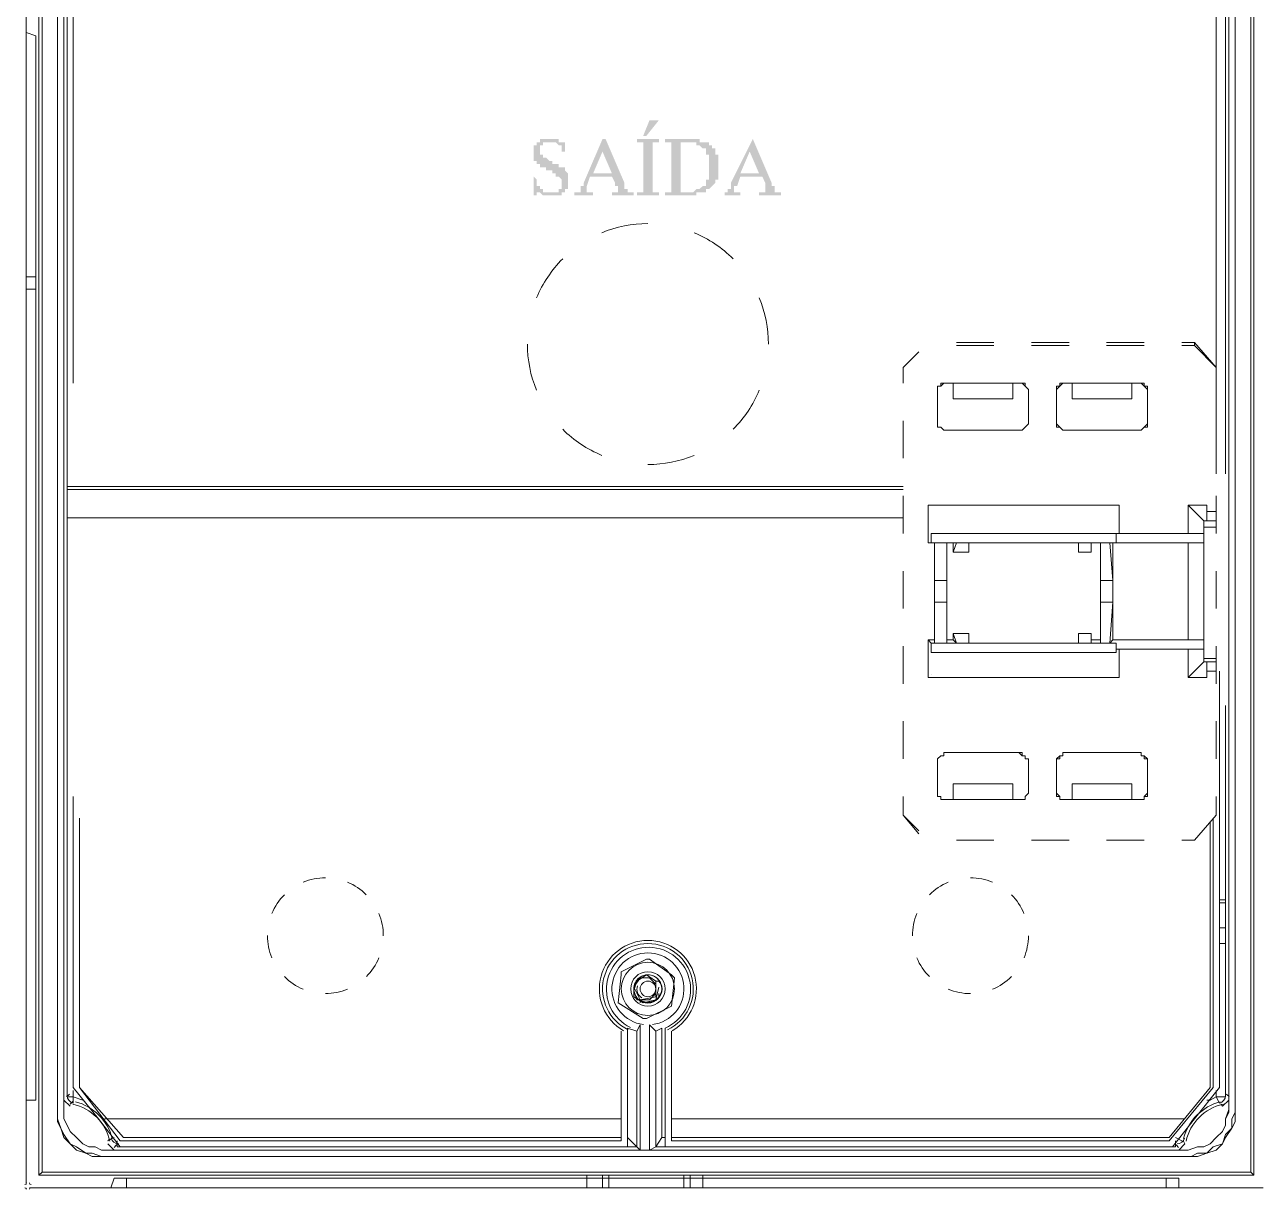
# Model space of a CAD drawing. Header units: millimetres. Extents: x -305 to 1353, y -289 to 1176.
# Drawn here: x 157.62 to 183.59, y 236.56 to 260.99 of the extents above; entities that cross this region are included whole.
import ezdxf

# ---------------------------------------------------------------- set-up
doc = ezdxf.new("R2010")
doc.units = ezdxf.units.MM
doc.header["$MEASUREMENT"] = 0
doc.layers.add('PDF3_0', color=7, linetype='Continuous')

msp = doc.modelspace()

# ---------------------------------------------------------------- hatches: boundary and pattern name
at = {"layer": 'PDF3_0', "transparency": 33554559}
h = msp.add_hatch(color=256, dxfattribs=at)
h.paths.add_polyline_path([(170.92, 257.477), (170.92, 257.411), (170.46, 257.411), (170.46, 257.477), (170.46, 257.477), (170.526, 257.477), (170.526, 257.477), (170.526, 257.477), (170.591, 257.477), (170.591, 257.477), (170.591, 257.477), (170.591, 257.477), (170.591, 257.477), (170.591, 257.543), (170.591, 257.543), (170.591, 257.543), (170.591, 257.543), (170.591, 257.608), (170.591, 257.608), (170.591, 257.608), (170.591, 258.396), (170.591, 258.396), (170.591, 258.396), (170.591, 258.462), (170.591, 258.462), (170.591, 258.462), (170.591, 258.462), (170.591, 258.527), (170.591, 258.527), (170.591, 258.527), (170.591, 258.527), (170.526, 258.527), (170.526, 258.527), (170.526, 258.527), (170.526, 258.527), (170.46, 258.527), (170.46, 258.527), (170.46, 258.593), (170.92, 258.593), (170.92, 258.527), (170.92, 258.527), (170.854, 258.527), (170.854, 258.527), (170.854, 258.527), (170.854, 258.527), (170.854, 258.527), (170.788, 258.527), (170.788, 258.527), (170.788, 258.527), (170.788, 258.462), (170.788, 258.462), (170.788, 258.462), (170.788, 258.462), (170.788, 258.396), (170.788, 258.396), (170.788, 258.396), (170.788, 257.608), (170.788, 257.608), (170.788, 257.608), (170.788, 257.543), (170.788, 257.543), (170.788, 257.543), (170.788, 257.543), (170.788, 257.543), (170.788, 257.477), (170.788, 257.477), (170.854, 257.477), (170.854, 257.477), (170.854, 257.477), (170.854, 257.477), (170.854, 257.477), (170.92, 257.477), (170.92, 257.477)], flags=0)
h.paths.add_polyline_path([(170.92, 258.987), (170.657, 258.659), (170.591, 258.659), (170.723, 258.987)], flags=0)
msp.add_hatch(color=256, dxfattribs=at).paths.add_polyline_path([(168.95, 258.593), (168.95, 258.199), (168.95, 258.199), (168.95, 258.265), (168.95, 258.265), (168.95, 258.265), (168.95, 258.265), (168.95, 258.33), (168.884, 258.33), (168.884, 258.33), (168.884, 258.33), (168.884, 258.396), (168.884, 258.396), (168.884, 258.396), (168.884, 258.396), (168.884, 258.396), (168.884, 258.396), (168.884, 258.462), (168.818, 258.462), (168.818, 258.462), (168.818, 258.462), (168.818, 258.462), (168.818, 258.462), (168.753, 258.527), (168.753, 258.527), (168.753, 258.527), (168.753, 258.527), (168.753, 258.527), (168.687, 258.527), (168.687, 258.527), (168.687, 258.527), (168.687, 258.527), (168.621, 258.527), (168.621, 258.527), (168.621, 258.527), (168.621, 258.527), (168.556, 258.527), (168.556, 258.527), (168.556, 258.527), (168.556, 258.527), (168.49, 258.527), (168.49, 258.527), (168.49, 258.527), (168.49, 258.462), (168.49, 258.462), (168.49, 258.462), (168.424, 258.462), (168.424, 258.462), (168.424, 258.462), (168.424, 258.396), (168.424, 258.396), (168.424, 258.396), (168.424, 258.396), (168.424, 258.396), (168.424, 258.33), (168.424, 258.33), (168.424, 258.33), (168.424, 258.33), (168.424, 258.265), (168.424, 258.265), (168.424, 258.265), (168.424, 258.265), (168.49, 258.265), (168.49, 258.265), (168.49, 258.265), (168.49, 258.199), (168.49, 258.199), (168.49, 258.199), (168.556, 258.199), (168.556, 258.199), (168.556, 258.199), (168.556, 258.199), (168.621, 258.134), (168.621, 258.134), (168.621, 258.134), (168.621, 258.134), (168.687, 258.134), (168.687, 258.134), (168.687, 258.068), (168.753, 258.068), (168.753, 258.068), (168.753, 258.068), (168.753, 258.068), (168.818, 258.068), (168.818, 258.002), (168.818, 258.002), (168.818, 258.002), (168.884, 258.002), (168.884, 258.002), (168.884, 258.002), (168.884, 258.002), (168.884, 258.002), (168.95, 258.002), (168.95, 257.937), (168.95, 257.937), (168.95, 257.937), (168.95, 257.937), (168.95, 257.937), (169.015, 257.871), (169.015, 257.871), (169.015, 257.871), (169.015, 257.871), (169.015, 257.871), (169.015, 257.871), (169.015, 257.805), (169.015, 257.805), (169.015, 257.805), (169.015, 257.74), (169.015, 257.74), (169.015, 257.74), (169.015, 257.74), (169.015, 257.674), (169.015, 257.674), (169.015, 257.674), (169.015, 257.674), (169.015, 257.608), (169.015, 257.608), (169.015, 257.608), (169.015, 257.608), (169.015, 257.608), (169.015, 257.543), (169.015, 257.543), (168.95, 257.543), (168.95, 257.543), (168.95, 257.477), (168.95, 257.477), (168.95, 257.477), (168.95, 257.477), (168.884, 257.477), (168.884, 257.477), (168.884, 257.477), (168.884, 257.411), (168.818, 257.411), (168.818, 257.411), (168.818, 257.411), (168.818, 257.411), (168.818, 257.411), (168.753, 257.411), (168.753, 257.411), (168.753, 257.411), (168.687, 257.411), (168.687, 257.411), (168.687, 257.411), (168.687, 257.411), (168.621, 257.411), (168.621, 257.411), (168.621, 257.411), (168.621, 257.411), (168.556, 257.411), (168.556, 257.411), (168.556, 257.411), (168.556, 257.411), (168.556, 257.411), (168.49, 257.411), (168.49, 257.411), (168.49, 257.411), (168.424, 257.477), (168.424, 257.477), (168.424, 257.477), (168.424, 257.477), (168.359, 257.477), (168.359, 257.477), (168.359, 257.477), (168.359, 257.477), (168.359, 257.477), (168.359, 257.477), (168.359, 257.411), (168.293, 257.411), (168.293, 257.411), (168.293, 257.411), (168.293, 257.411), (168.293, 257.805), (168.293, 257.805), (168.293, 257.805), (168.359, 257.74), (168.359, 257.74), (168.359, 257.74), (168.359, 257.674), (168.359, 257.674), (168.359, 257.674), (168.359, 257.674), (168.359, 257.608), (168.359, 257.608), (168.359, 257.608), (168.359, 257.608), (168.359, 257.608), (168.424, 257.608), (168.424, 257.543), (168.424, 257.543), (168.424, 257.543), (168.424, 257.543), (168.49, 257.543), (168.49, 257.543), (168.49, 257.477), (168.49, 257.477), (168.49, 257.477), (168.556, 257.477), (168.556, 257.477), (168.556, 257.477), (168.556, 257.477), (168.621, 257.477), (168.621, 257.477), (168.621, 257.477), (168.621, 257.477), (168.687, 257.477), (168.687, 257.477), (168.687, 257.477), (168.687, 257.477), (168.753, 257.477), (168.753, 257.477), (168.753, 257.477), (168.753, 257.477), (168.818, 257.477), (168.818, 257.477), (168.818, 257.477), (168.818, 257.543), (168.818, 257.543), (168.818, 257.543), (168.884, 257.543), (168.884, 257.543), (168.884, 257.608), (168.884, 257.608), (168.884, 257.608), (168.884, 257.608), (168.884, 257.674), (168.884, 257.674), (168.884, 257.674), (168.884, 257.674), (168.884, 257.674), (168.884, 257.74), (168.884, 257.74), (168.884, 257.74), (168.884, 257.74), (168.884, 257.74), (168.818, 257.805), (168.818, 257.805), (168.818, 257.805), (168.818, 257.805), (168.818, 257.805), (168.818, 257.805), (168.753, 257.805), (168.753, 257.871), (168.753, 257.871), (168.753, 257.871), (168.753, 257.871), (168.753, 257.871), (168.687, 257.871), (168.687, 257.871), (168.687, 257.937), (168.621, 257.937), (168.621, 257.937), (168.621, 257.937), (168.621, 257.937), (168.556, 257.937), (168.556, 257.937), (168.556, 258.002), (168.49, 258.002), (168.49, 258.002), (168.49, 258.002), (168.49, 258.002), (168.49, 258.002), (168.424, 258.002), (168.424, 258.068), (168.424, 258.068), (168.424, 258.068), (168.424, 258.068), (168.424, 258.068), (168.359, 258.068), (168.359, 258.068), (168.359, 258.134), (168.359, 258.134), (168.359, 258.134), (168.359, 258.134), (168.293, 258.134), (168.293, 258.199), (168.293, 258.199), (168.293, 258.199), (168.293, 258.199), (168.293, 258.199), (168.293, 258.265), (168.293, 258.265), (168.293, 258.265), (168.293, 258.265), (168.293, 258.33), (168.293, 258.33), (168.293, 258.33), (168.293, 258.33), (168.293, 258.396), (168.293, 258.396), (168.293, 258.396), (168.293, 258.396), (168.293, 258.462), (168.293, 258.462), (168.293, 258.462), (168.359, 258.462), (168.359, 258.462), (168.359, 258.527), (168.359, 258.527), (168.359, 258.527), (168.359, 258.527), (168.424, 258.527), (168.424, 258.527), (168.424, 258.593), (168.424, 258.593), (168.424, 258.593), (168.49, 258.593), (168.49, 258.593), (168.49, 258.593), (168.49, 258.593), (168.556, 258.593), (168.556, 258.593), (168.556, 258.593), (168.621, 258.593), (168.621, 258.593), (168.621, 258.593), (168.621, 258.593), (168.621, 258.593), (168.687, 258.593), (168.687, 258.593), (168.687, 258.593), (168.687, 258.593), (168.753, 258.593), (168.753, 258.593), (168.753, 258.593), (168.753, 258.593), (168.818, 258.593), (168.818, 258.593), (168.818, 258.527), (168.884, 258.527), (168.884, 258.527), (168.884, 258.527), (168.884, 258.527), (168.884, 258.527), (168.884, 258.527), (168.95, 258.527), (168.95, 258.593), (168.95, 258.593), (168.95, 258.593), (168.95, 258.593)])
h = msp.add_hatch(color=256, dxfattribs=at)
h.paths.add_polyline_path([(169.935, 257.805), (169.475, 257.805), (169.409, 257.608), (169.409, 257.608), (169.409, 257.608), (169.409, 257.543), (169.409, 257.543), (169.409, 257.543), (169.409, 257.543), (169.409, 257.543), (169.409, 257.543), (169.409, 257.477), (169.409, 257.477), (169.409, 257.477), (169.409, 257.477), (169.409, 257.477), (169.475, 257.477), (169.475, 257.477), (169.475, 257.477), (169.541, 257.477), (169.541, 257.477), (169.541, 257.411), (169.147, 257.411), (169.147, 257.477), (169.147, 257.477), (169.212, 257.477), (169.212, 257.477), (169.212, 257.477), (169.212, 257.477), (169.278, 257.477), (169.278, 257.477), (169.278, 257.477), (169.278, 257.543), (169.278, 257.543), (169.278, 257.543), (169.278, 257.543), (169.278, 257.608), (169.344, 257.608), (169.344, 257.608), (169.344, 257.608), (169.344, 257.674), (169.344, 257.674), (169.738, 258.593), (169.803, 258.593), (170.197, 257.674), (170.197, 257.608), (170.197, 257.608), (170.197, 257.608), (170.197, 257.543), (170.263, 257.543), (170.263, 257.543), (170.263, 257.543), (170.263, 257.543), (170.263, 257.477), (170.263, 257.477), (170.263, 257.477), (170.263, 257.477), (170.329, 257.477), (170.329, 257.477), (170.329, 257.477), (170.329, 257.477), (170.394, 257.477), (170.394, 257.477), (170.394, 257.411), (169.935, 257.411), (169.935, 257.477), (169.935, 257.477), (170, 257.477), (170, 257.477), (170, 257.477), (170, 257.477), (170, 257.477), (170.066, 257.477), (170.066, 257.477), (170.066, 257.543), (170.066, 257.543), (170.066, 257.543), (170.066, 257.543), (170.066, 257.543), (170.066, 257.608), (170, 257.608), (170, 257.608), (170, 257.674), (170, 257.674)], flags=0)
h.paths.add_polyline_path([(169.935, 257.871), (169.738, 258.33), (169.541, 257.871)], flags=0)
h = msp.add_hatch(color=256, dxfattribs=at)
h.paths.add_polyline_path([(171.051, 257.411), (171.051, 257.477), (171.051, 257.477), (171.051, 257.477), (171.117, 257.477), (171.117, 257.477), (171.117, 257.477), (171.117, 257.477), (171.182, 257.477), (171.182, 257.477), (171.182, 257.477), (171.182, 257.543), (171.182, 257.543), (171.182, 257.543), (171.182, 257.543), (171.182, 257.543), (171.182, 257.608), (171.182, 257.608), (171.182, 257.608), (171.182, 258.396), (171.182, 258.396), (171.182, 258.462), (171.182, 258.462), (171.182, 258.462), (171.182, 258.462), (171.182, 258.527), (171.182, 258.527), (171.182, 258.527), (171.182, 258.527), (171.182, 258.527), (171.117, 258.527), (171.117, 258.527), (171.117, 258.527), (171.117, 258.527), (171.051, 258.527), (171.051, 258.527), (171.051, 258.527), (171.051, 258.593), (171.511, 258.593), (171.511, 258.593), (171.511, 258.593), (171.576, 258.593), (171.576, 258.593), (171.576, 258.593), (171.642, 258.593), (171.642, 258.593), (171.642, 258.593), (171.708, 258.593), (171.708, 258.593), (171.708, 258.593), (171.708, 258.593), (171.773, 258.593), (171.773, 258.593), (171.773, 258.593), (171.773, 258.527), (171.839, 258.527), (171.839, 258.527), (171.839, 258.527), (171.839, 258.527), (171.839, 258.527), (171.905, 258.527), (171.905, 258.527), (171.905, 258.527), (171.905, 258.527), (171.905, 258.527), (171.905, 258.527), (171.97, 258.527), (171.97, 258.462), (171.97, 258.462), (171.97, 258.462), (171.97, 258.462), (172.036, 258.462), (172.036, 258.462), (172.036, 258.396), (172.036, 258.396), (172.036, 258.396), (172.102, 258.396), (172.102, 258.396), (172.102, 258.33), (172.102, 258.33), (172.102, 258.33), (172.102, 258.33), (172.102, 258.33), (172.102, 258.265), (172.167, 258.265), (172.167, 258.265), (172.167, 258.265), (172.167, 258.199), (172.167, 258.199), (172.167, 258.199), (172.167, 258.199), (172.167, 258.134), (172.167, 258.134), (172.167, 258.134), (172.167, 258.134), (172.167, 258.068), (172.167, 258.068), (172.167, 258.068), (172.167, 258.002), (172.167, 258.002), (172.167, 258.002), (172.167, 258.002), (172.167, 258.002), (172.167, 257.937), (172.167, 257.937), (172.167, 257.937), (172.167, 257.871), (172.167, 257.871), (172.167, 257.871), (172.167, 257.871), (172.167, 257.805), (172.167, 257.805), (172.167, 257.805), (172.167, 257.805), (172.167, 257.74), (172.167, 257.74), (172.102, 257.74), (172.102, 257.74), (172.102, 257.74), (172.102, 257.674), (172.102, 257.674), (172.102, 257.674), (172.102, 257.674), (172.102, 257.674), (172.036, 257.608), (172.036, 257.608), (172.036, 257.608), (172.036, 257.608), (172.036, 257.608), (172.036, 257.608), (171.97, 257.543), (171.97, 257.543), (171.97, 257.543), (171.97, 257.543), (171.97, 257.543), (171.905, 257.543), (171.905, 257.543), (171.905, 257.477), (171.905, 257.477), (171.905, 257.477), (171.839, 257.477), (171.839, 257.477), (171.839, 257.477), (171.839, 257.477), (171.773, 257.477), (171.773, 257.477), (171.773, 257.477), (171.773, 257.477), (171.708, 257.477), (171.708, 257.411), (171.708, 257.411), (171.708, 257.411), (171.642, 257.411), (171.642, 257.411), (171.642, 257.411), (171.576, 257.411), (171.576, 257.411), (171.576, 257.411), (171.511, 257.411), (171.511, 257.411)], flags=0)
h.paths.add_polyline_path([(171.379, 257.543), (171.379, 257.477), (171.379, 257.477), (171.379, 257.477), (171.445, 257.477), (171.445, 257.477), (171.445, 257.477), (171.511, 257.477), (171.511, 257.477), (171.511, 257.477), (171.511, 257.477), (171.511, 257.477), (171.576, 257.477), (171.576, 257.477), (171.576, 257.477), (171.576, 257.477), (171.642, 257.477), (171.642, 257.477), (171.642, 257.477), (171.642, 257.477), (171.708, 257.543), (171.708, 257.543), (171.708, 257.543), (171.708, 257.543), (171.773, 257.543), (171.773, 257.543), (171.773, 257.543), (171.773, 257.543), (171.773, 257.543), (171.839, 257.608), (171.839, 257.608), (171.839, 257.608), (171.839, 257.608), (171.839, 257.608), (171.905, 257.608), (171.905, 257.674), (171.905, 257.674), (171.905, 257.674), (171.905, 257.674), (171.905, 257.674), (171.905, 257.74), (171.905, 257.74), (171.97, 257.74), (171.97, 257.74), (171.97, 257.805), (171.97, 257.805), (171.97, 257.805), (171.97, 257.805), (171.97, 257.871), (171.97, 257.871), (171.97, 257.871), (171.97, 257.871), (171.97, 257.937), (171.97, 257.937), (171.97, 257.937), (171.97, 257.937), (171.97, 258.002), (171.97, 258.002), (171.97, 258.002), (171.97, 258.068), (171.97, 258.068), (171.97, 258.068), (171.97, 258.068), (171.97, 258.134), (171.97, 258.134), (171.97, 258.134), (171.97, 258.199), (171.97, 258.199), (171.97, 258.199), (171.97, 258.199), (171.97, 258.265), (171.97, 258.265), (171.97, 258.265), (171.905, 258.265), (171.905, 258.265), (171.905, 258.33), (171.905, 258.33), (171.905, 258.33), (171.905, 258.33), (171.905, 258.33), (171.905, 258.396), (171.839, 258.396), (171.839, 258.396), (171.839, 258.396), (171.839, 258.396), (171.839, 258.396), (171.773, 258.462), (171.773, 258.462), (171.773, 258.462), (171.773, 258.462), (171.773, 258.462), (171.708, 258.462), (171.708, 258.462), (171.708, 258.462), (171.708, 258.527), (171.642, 258.527), (171.642, 258.527), (171.642, 258.527), (171.642, 258.527), (171.576, 258.527), (171.576, 258.527), (171.576, 258.527), (171.511, 258.527), (171.511, 258.527), (171.511, 258.527), (171.511, 258.527), (171.511, 258.527), (171.445, 258.527), (171.445, 258.527), (171.445, 258.527), (171.379, 258.527), (171.379, 258.527), (171.379, 258.527), (171.379, 258.527), (171.379, 258.527)], flags=0)
h = msp.add_hatch(color=256, dxfattribs=at)
h.paths.add_polyline_path([(173.087, 257.805), (172.627, 257.805), (172.561, 257.608), (172.496, 257.608), (172.496, 257.608), (172.496, 257.543), (172.496, 257.543), (172.496, 257.543), (172.496, 257.543), (172.496, 257.543), (172.496, 257.543), (172.496, 257.477), (172.496, 257.477), (172.496, 257.477), (172.561, 257.477), (172.561, 257.477), (172.561, 257.477), (172.561, 257.477), (172.627, 257.477), (172.627, 257.477), (172.627, 257.477), (172.627, 257.411), (172.299, 257.411), (172.299, 257.477), (172.299, 257.477), (172.299, 257.477), (172.299, 257.477), (172.364, 257.477), (172.364, 257.477), (172.364, 257.477), (172.364, 257.477), (172.364, 257.477), (172.364, 257.543), (172.364, 257.543), (172.43, 257.543), (172.43, 257.543), (172.43, 257.608), (172.43, 257.608), (172.43, 257.608), (172.43, 257.608), (172.43, 257.674), (172.43, 257.674), (172.89, 258.593), (172.89, 258.593), (173.284, 257.674), (173.284, 257.608), (173.349, 257.608), (173.349, 257.608), (173.349, 257.543), (173.349, 257.543), (173.349, 257.543), (173.349, 257.543), (173.349, 257.543), (173.349, 257.477), (173.415, 257.477), (173.415, 257.477), (173.415, 257.477), (173.415, 257.477), (173.415, 257.477), (173.415, 257.477), (173.481, 257.477), (173.481, 257.477), (173.481, 257.477), (173.481, 257.411), (173.021, 257.411), (173.021, 257.477), (173.087, 257.477), (173.087, 257.477), (173.087, 257.477), (173.087, 257.477), (173.152, 257.477), (173.152, 257.477), (173.152, 257.477), (173.152, 257.477), (173.152, 257.543), (173.152, 257.543), (173.152, 257.543), (173.152, 257.543), (173.152, 257.543), (173.152, 257.608), (173.152, 257.608), (173.152, 257.608), (173.152, 257.674), (173.152, 257.674)], flags=0)
h.paths.add_polyline_path([(173.021, 257.871), (172.824, 258.33), (172.627, 257.871)], flags=0)

# ---------------------------------------------------------------- linework, layer by layer
at = {"layer": 'PDF3_0', "lineweight": 5}
for points in [[(157.655, 236.661), (157.655, 288.537)], [(176.042, 253.8), (176.042, 253.471)], [(182.608, 253.471), (182.608, 253.8)], [(178.34, 253.471), (178.406, 253.471), (178.471, 253.471), (178.537, 253.471), (178.603, 253.406), (178.668, 253.34), (178.668, 253.274), (178.668, 252.683), (178.668, 252.618), (178.603, 252.552), (178.537, 252.486), (178.471, 252.486), (176.961, 252.486), (178.471, 252.486), (178.537, 252.486), (178.603, 252.552), (178.668, 252.618), (178.668, 252.683), (178.668, 253.274), (178.668, 253.34), (178.603, 253.406), (178.603, 253.471), (178.537, 253.471), (178.471, 253.471), (176.961, 253.471), (176.895, 253.471), (176.83, 253.471), (176.83, 253.406), (176.764, 253.406), (176.764, 253.34), (176.764, 253.274), (176.764, 253.34), (176.764, 253.406), (176.83, 253.406), (176.895, 253.471), (176.961, 253.471), (177.027, 253.471), (177.092, 253.471), (177.092, 253.143), (178.34, 253.143)], [(179.259, 253.274), (179.259, 253.34), (179.325, 253.406), (179.391, 253.471), (179.456, 253.471), (179.391, 253.471), (179.325, 253.471), (179.325, 253.406), (179.259, 253.406), (179.259, 253.34)], [(180.835, 253.471), (180.835, 253.143), (179.588, 253.143), (179.588, 253.471), (179.522, 253.471), (179.456, 253.471), (180.967, 253.471), (180.901, 253.471)], [(180.967, 253.471), (181.032, 253.471), (181.098, 253.471), (181.098, 253.406), (181.164, 253.406), (181.164, 253.34), (181.164, 253.274), (181.164, 253.34), (181.098, 253.406), (181.032, 253.471)], [(176.042, 252.683), (176.042, 251.895)], [(176.961, 252.486), (176.895, 252.486), (176.83, 252.552), (176.764, 252.552), (176.764, 252.618), (176.764, 252.683), (176.764, 252.618), (176.764, 252.552), (176.83, 252.552), (176.895, 252.486)], [(179.456, 252.486), (179.391, 252.486), (179.325, 252.552), (179.259, 252.618), (179.259, 252.683), (179.259, 252.618), (179.259, 252.552), (179.325, 252.552), (179.391, 252.486)], [(181.164, 252.683), (181.164, 252.618), (181.098, 252.552), (181.032, 252.486), (180.967, 252.486), (181.032, 252.486), (181.098, 252.552), (181.164, 252.552), (181.164, 252.618)], [(182.608, 251.895), (182.608, 252.683)], [(158.509, 251.304), (176.042, 251.304)], [(176.042, 251.107), (176.042, 250.319)], [(182.608, 250.779), (182.608, 251.107), (182.608, 250.319), (182.608, 250.451), (182.608, 250.582), (182.346, 250.582), (182.411, 250.582), (182.608, 250.582), (182.608, 250.648), (182.608, 250.713)], [(177.421, 250.122), (177.158, 250.122), (176.961, 250.122), (176.698, 250.122), (176.633, 250.122), (176.633, 250.188), (176.633, 250.254), (176.633, 250.319), (180.507, 250.319), (180.507, 250.254), (180.507, 250.188), (180.507, 250.122), (180.376, 250.122), (180.179, 250.122), (179.982, 250.122), (179.719, 250.122)], [(176.042, 249.531), (176.042, 248.743)], [(182.608, 248.743), (182.608, 249.531)], [(176.633, 247.824), (176.633, 247.89), (176.633, 247.955), (176.633, 248.021), (176.698, 248.021), (176.961, 248.021), (177.158, 248.021), (177.421, 248.021), (179.719, 248.021), (179.982, 248.021), (180.179, 248.021), (180.376, 248.021), (180.507, 248.021), (180.507, 247.955), (180.507, 247.89), (180.507, 247.824)], [(179.982, 248.218), (179.982, 248.021), (179.982, 248.087)], [(176.042, 247.955), (176.042, 247.167)], [(158.509, 246.708), (158.509, 240.667), (158.509, 240.601), (158.509, 240.535), (158.509, 240.47), (158.509, 240.404), (158.509, 240.338), (158.509, 240.273), (158.509, 240.141), (158.509, 239.944), (158.509, 239.747), (158.509, 239.55), (158.509, 239.288), (158.509, 239.222), (158.509, 239.156), (158.509, 239.091), (158.509, 239.025)], [(176.042, 246.379), (176.042, 245.591)], [(182.608, 245.591), (182.608, 246.379)], [(176.764, 245.526), (176.764, 245.591), (176.83, 245.657), (176.895, 245.657), (176.895, 245.723), (176.961, 245.723), (176.895, 245.723), (176.895, 245.657), (176.83, 245.657), (176.764, 245.591)], [(178.471, 245.723), (178.537, 245.657), (178.603, 245.657), (178.603, 245.591), (178.668, 245.591), (178.668, 245.526), (178.668, 245.591), (178.603, 245.591), (178.603, 245.657), (178.537, 245.657), (178.537, 245.723)], [(179.259, 245.526), (179.259, 245.591), (179.325, 245.657), (179.391, 245.657), (179.391, 245.723), (179.456, 245.723), (179.391, 245.723), (179.391, 245.657), (179.325, 245.657), (179.325, 245.591), (179.259, 245.591)], [(180.967, 245.723), (179.456, 245.723), (180.967, 245.723), (181.032, 245.723), (181.032, 245.657), (181.098, 245.657), (181.164, 245.591), (181.164, 245.526), (181.164, 244.935), (181.164, 245.526), (181.164, 245.591), (181.098, 245.591), (181.098, 245.657), (181.032, 245.657), (181.032, 245.723)], [(179.456, 244.738), (179.391, 244.738), (179.325, 244.738), (179.325, 244.803), (179.259, 244.803), (179.259, 244.869), (179.259, 244.935), (179.259, 245.526), (179.259, 244.935), (179.259, 244.869), (179.325, 244.803), (179.325, 244.738), (179.391, 244.738)], [(176.961, 244.738), (176.895, 244.738), (176.83, 244.738), (176.83, 244.803), (176.764, 244.803), (176.764, 244.869), (176.764, 244.935), (176.764, 244.869), (176.764, 244.803), (176.83, 244.803), (176.83, 244.738), (176.895, 244.738)], [(177.092, 244.738), (177.092, 245.066), (178.34, 245.066), (178.34, 244.738), (178.406, 244.738), (178.471, 244.738), (176.961, 244.738), (177.027, 244.738)], [(178.668, 244.935), (178.668, 244.869), (178.603, 244.803), (178.603, 244.738), (178.537, 244.738), (178.471, 244.738), (178.537, 244.738), (178.603, 244.738), (178.603, 244.803), (178.668, 244.869)], [(179.588, 244.738), (179.588, 245.066), (180.835, 245.066), (180.835, 244.738), (180.901, 244.738), (180.967, 244.738), (179.456, 244.738), (179.522, 244.738)], [(181.164, 244.935), (181.164, 244.869), (181.098, 244.803), (181.098, 244.738), (181.032, 244.738), (180.967, 244.738), (181.032, 244.738), (181.098, 244.738), (181.098, 244.803), (181.164, 244.803), (181.164, 244.869)], [(182.608, 244.409), (182.608, 244.803)], [(177.158, 243.884), (177.946, 243.884)], [(178.734, 243.884), (179.522, 243.884)], [(180.31, 243.884), (181.098, 243.884)], [(182.805, 242.571), (182.805, 242.636)], [(170.066, 240.47), (170.591, 240.141), (170.657, 240.141), (171.182, 240.404), (171.248, 240.995), (171.182, 241.061), (170.723, 241.389), (170.657, 241.389), (170.132, 241.126), (170.132, 241.061)], [(159.691, 237.646), (158.772, 238.697), (159.625, 237.58), (170.132, 237.58), (170.132, 239.879), (170.132, 237.646)], [(157.984, 236.924), (157.918, 236.858), (169.409, 236.858), (169.475, 236.858), (169.541, 236.858), (169.606, 236.858), (169.672, 236.858), (169.738, 236.858), (169.869, 236.858), (169.935, 236.858), (170, 236.858), (170.132, 236.858), (170.197, 236.858), (170.329, 236.858), (170.526, 236.858), (170.657, 236.858), (170.788, 236.858), (170.92, 236.858), (171.051, 236.858), (171.182, 236.858), (171.314, 236.858), (171.379, 236.858), (171.445, 236.858), (171.576, 236.858), (171.642, 236.858), (171.708, 236.858), (171.773, 236.858), (171.839, 236.858), (183.396, 236.858), (183.331, 236.924)], [(170.854, 236.858), (170.788, 236.858), (170.723, 236.858), (170.657, 236.858), (170.591, 236.858), (170.526, 236.858), (170.46, 236.858), (170.526, 236.858), (170.591, 236.858), (170.657, 236.858), (170.723, 236.858), (170.788, 236.858)]]:
    msp.add_lwpolyline(points, close=True, dxfattribs=at)
for points in [[(158.509, 287.092), (182.805, 287.092), (182.871, 287.092), (183.002, 287.026), (183.068, 287.026), (183.134, 286.961), (183.265, 286.895), (183.265, 286.764), (183.331, 286.698), (183.396, 286.567), (183.396, 286.501), (183.396, 236.858)], [(182.608, 251.567), (182.608, 286.895), (158.64, 286.895), (158.64, 287.026)], [(158.509, 286.895), (158.64, 286.895), (158.64, 253.471)], [(182.871, 284.137), (182.871, 286.961), (182.805, 286.895), (182.805, 251.567)], [(157.918, 286.501), (157.918, 236.858)], [(157.984, 286.632), (157.984, 236.924)], [(183.331, 286.632), (183.331, 236.924)], [(158.312, 284.268), (158.312, 238.171), (158.312, 238.04), (158.378, 237.843), (158.443, 237.712), (158.575, 237.515), (158.706, 237.449), (158.903, 237.318), (159.034, 237.318), (159.231, 237.252), (182.083, 237.252), (182.214, 237.318), (182.411, 237.318), (182.543, 237.449), (182.74, 237.515), (182.805, 237.712), (182.937, 237.843), (182.937, 238.04), (183.002, 238.171), (183.002, 284.268)], [(183.002, 284.268), (183.002, 238.171), (183.002, 237.974), (182.937, 237.843), (182.805, 237.646), (182.74, 237.515), (182.608, 237.383), (182.411, 237.318), (182.214, 237.252), (182.083, 237.252), (159.231, 237.252), (159.034, 237.252), (158.903, 237.318), (158.706, 237.383), (158.575, 237.515), (158.443, 237.646), (158.378, 237.843), (158.312, 237.974), (158.312, 238.171), (158.312, 284.268)], [(182.871, 284.137), (182.871, 238.171), (182.805, 238.04), (182.805, 237.909), (182.74, 237.777), (182.608, 237.646), (182.477, 237.515), (182.346, 237.449), (182.214, 237.449), (182.017, 237.383), (159.231, 237.383), (159.1, 237.449), (158.969, 237.449), (158.837, 237.515), (158.706, 237.646), (158.575, 237.777), (158.509, 237.909), (158.443, 238.04), (158.443, 238.171), (158.443, 284.137)], [(157.655, 260.826), (157.852, 260.76), (157.852, 255.704), (157.655, 255.704)], [(157.852, 255.441), (157.852, 255.704)], [(157.655, 238.434), (157.852, 238.434), (157.852, 255.441), (157.655, 255.441)], [(177.946, 254.325), (177.158, 254.325)], [(177.158, 254.259), (177.946, 254.259)], [(179.522, 254.325), (178.734, 254.325)], [(178.734, 254.259), (179.522, 254.259)], [(181.098, 254.325), (180.31, 254.325)], [(180.31, 254.259), (181.098, 254.259)], [(181.886, 254.325), (182.149, 254.325), (182.149, 254.259), (181.886, 254.259)], [(182.149, 254.259), (182.608, 253.8), (182.149, 254.325)], [(176.37, 254.128), (176.042, 253.8), (176.37, 254.128)], [(176.764, 253.274), (176.764, 252.683), (176.764, 253.274)], [(176.961, 253.471), (176.961, 253.471)], [(178.471, 253.471), (178.471, 253.471)], [(179.259, 253.274), (179.259, 252.683), (179.259, 253.274)], [(181.164, 252.683), (181.164, 253.274), (181.164, 252.683)], [(176.961, 252.486), (176.961, 252.486)], [(178.668, 252.683), (178.668, 252.683)], [(180.967, 252.486), (179.456, 252.486), (180.967, 252.486)], [(182.608, 252.683), (182.608, 251.895)], [(176.042, 251.239), (158.509, 251.239)], [(180.573, 250.319), (180.573, 250.451), (180.573, 250.91), (176.567, 250.91), (176.567, 250.451), (176.567, 250.122), (176.633, 250.122)], [(182.608, 250.779), (182.411, 250.779), (182.411, 250.713), (182.411, 250.648), (182.411, 250.582), (182.411, 250.648), (182.411, 250.713), (182.411, 250.779), (182.411, 250.845), (182.411, 250.91), (182.017, 250.91), (182.346, 250.582)], [(182.017, 250.91), (182.017, 250.319)], [(176.042, 250.648), (158.509, 250.648)], [(182.608, 247.693), (182.608, 247.955), (182.608, 247.167), (182.608, 247.43), (182.608, 247.496), (182.608, 247.561), (182.608, 247.627), (182.411, 247.627), (182.346, 247.627), (182.608, 247.627), (182.608, 247.693), (182.346, 247.693), (182.346, 247.627), (182.346, 247.89), (182.346, 248.021), (182.346, 248.087), (182.346, 250.122), (182.346, 250.319), (182.346, 250.582), (182.346, 250.451), (182.346, 247.693)], [(182.346, 250.451), (182.608, 250.451)], [(176.698, 248.087), (176.698, 250.122), (176.698, 249.334), (176.698, 249.269), (176.698, 249.203), (176.698, 249.137), (176.698, 249.072), (176.698, 249.006), (176.698, 248.94), (176.698, 248.875), (176.698, 248.021), (176.698, 248.087), (176.567, 248.087)], [(176.567, 250.122), (176.698, 250.122)], [(176.698, 249.334), (176.961, 249.334), (176.961, 250.122), (177.092, 250.122), (177.158, 250.122), (177.092, 249.925), (177.421, 249.925), (177.421, 250.122), (177.421, 249.925)], [(176.961, 250.122), (176.961, 250.122)], [(176.961, 250.122), (176.961, 248.087)], [(177.092, 250.122), (177.092, 249.925)], [(177.421, 250.122), (177.421, 250.122)], [(179.719, 249.925), (179.719, 250.122), (179.719, 249.925), (179.982, 249.925), (179.982, 250.122), (179.982, 249.925)], [(180.441, 248.087), (180.441, 250.122), (180.376, 250.122), (180.441, 249.334), (180.179, 249.334), (180.179, 250.122), (179.982, 250.122)], [(180.179, 250.122), (180.179, 248.087)], [(182.017, 248.087), (182.017, 250.122), (182.083, 250.122), (182.149, 250.122), (182.214, 250.122), (182.28, 250.122), (182.346, 250.122), (180.507, 250.122), (180.507, 250.319), (182.346, 250.319)], [(182.346, 250.122), (182.346, 250.122)], [(176.961, 248.875), (176.961, 248.94), (176.961, 249.006), (176.961, 249.072), (176.961, 249.137), (176.961, 249.203), (176.961, 249.269), (176.961, 249.334)], [(180.179, 249.334), (180.179, 249.269), (180.179, 249.203), (180.179, 249.137), (180.179, 249.072), (180.179, 249.006), (180.179, 248.94), (180.179, 248.875), (180.179, 248.021), (180.179, 248.087), (179.982, 248.087)], [(180.441, 248.875), (180.441, 248.94), (180.441, 249.006), (180.441, 249.072), (180.441, 249.137), (180.441, 249.203), (180.441, 249.269), (180.441, 249.334)], [(176.698, 248.875), (176.961, 248.875), (176.961, 248.021), (176.961, 248.087), (177.092, 248.087), (177.158, 248.021), (177.092, 248.218), (177.421, 248.218), (177.421, 248.021), (177.421, 248.087), (177.421, 248.218)], [(182.346, 248.087), (182.28, 248.087), (182.214, 248.087), (182.149, 248.087), (182.083, 248.087), (182.017, 248.087), (180.441, 248.087), (180.376, 248.021), (180.441, 248.875), (180.179, 248.875)], [(176.633, 248.021), (176.567, 248.087), (176.567, 247.758), (176.567, 247.299), (180.573, 247.299), (180.573, 247.758), (180.573, 247.89), (180.507, 247.89), (180.507, 248.021)], [(177.092, 248.218), (177.092, 248.087)], [(179.719, 248.218), (179.719, 248.087), (179.719, 248.021), (179.719, 248.218), (179.982, 248.218)], [(180.573, 247.89), (182.017, 247.89), (182.083, 247.89), (182.149, 247.89), (182.214, 247.89), (182.28, 247.89), (182.346, 247.89)], [(182.017, 247.89), (182.017, 247.299), (182.346, 247.627)], [(182.017, 247.299), (182.411, 247.299), (182.411, 247.364), (182.411, 247.43), (182.411, 247.496), (182.411, 247.561), (182.411, 247.627), (182.411, 247.561), (182.411, 247.496), (182.411, 247.43), (182.608, 247.43)], [(171.051, 237.449), (181.689, 237.449), (182.149, 238.04), (182.674, 238.697), (182.674, 247.43), (182.674, 245.591)], [(176.633, 247.364), (176.633, 247.364)], [(182.805, 246.708), (182.805, 239.025), (182.805, 239.091), (182.805, 239.156), (182.805, 239.222), (182.805, 239.288), (182.805, 239.55), (182.805, 239.747), (182.805, 239.944), (182.805, 240.141), (182.805, 240.273), (182.805, 240.338), (182.805, 240.404), (182.805, 240.47), (182.805, 240.535), (182.805, 240.601), (182.805, 240.667), (182.805, 241.717), (182.674, 241.717)], [(176.961, 245.723), (176.961, 245.723)], [(176.961, 245.723), (178.471, 245.723), (176.961, 245.723)], [(176.764, 245.526), (176.764, 244.935), (176.764, 245.526)], [(178.668, 245.526), (178.668, 244.935), (178.668, 245.526)], [(158.64, 244.803), (158.64, 238.697), (159.166, 238.04), (159.625, 237.449), (170.263, 237.449), (170.263, 238.04), (170.263, 239.944)], [(176.37, 244.081), (176.042, 244.409), (176.042, 244.803), (176.042, 244.409), (176.37, 244.015)], [(178.471, 244.738), (178.471, 244.738)], [(180.967, 244.738), (180.967, 244.738)], [(176.042, 244.409), (176.042, 244.409)], [(182.149, 243.884), (182.608, 244.409), (182.149, 243.884)], [(158.772, 244.278), (158.772, 238.697), (158.772, 244.344)], [(182.477, 244.278), (182.477, 238.697), (181.623, 237.646), (171.182, 237.646), (171.182, 239.879), (171.182, 237.58), (181.623, 237.58), (182.543, 238.697), (182.543, 244.344)], [(181.886, 243.884), (182.149, 243.884), (181.886, 243.884)], [(182.149, 243.884), (182.149, 243.884)], [(182.674, 242.636), (182.805, 242.636)], [(182.805, 242.571), (182.674, 242.571)], [(182.674, 242.046), (182.805, 242.046)], [(170.92, 240.798), (170.854, 240.535), (170.591, 240.47), (170.394, 240.601), (170.394, 240.798), (170.526, 240.995), (170.723, 240.995), (170.854, 240.864), (170.854, 240.667), (170.723, 240.535), (170.526, 240.535), (170.46, 240.535), (170.394, 240.732), (170.46, 240.929), (170.657, 241.061), (170.854, 240.929), (170.854, 240.601), (170.526, 240.535), (170.394, 240.798)], [(170.657, 241.061), (170.723, 241.061)], [(170.723, 241.061), (170.723, 241.061)], [(170.788, 240.995), (170.788, 240.995)], [(170.92, 240.929), (170.92, 240.929)], [(158.509, 240.667), (158.509, 240.667)], [(170.394, 240.601), (170.394, 240.601)], [(182.805, 240.667), (182.805, 240.667)], [(158.509, 240.338), (158.509, 240.338)], [(170.066, 240.47), (170.066, 240.47)], [(171.182, 240.404), (171.182, 240.404)], [(182.805, 240.338), (182.805, 240.338)], [(170.526, 237.383), (170.526, 240.01), (170.46, 239.879), (170.263, 239.944), (170.263, 237.646), (170.46, 237.449), (170.263, 237.449)], [(170.854, 239.879), (170.854, 237.449), (170.723, 237.383), (170.526, 237.383), (170.46, 237.449), (170.46, 239.879)], [(158.509, 239.288), (158.509, 239.288)], [(182.805, 239.288), (182.805, 239.288)], [(158.509, 239.025), (158.509, 239.025)], [(182.805, 239.025), (182.805, 239.025)], [(182.805, 239.025), (182.805, 239.025)], [(158.575, 238.303), (158.443, 238.434), (158.443, 238.237)], [(158.64, 238.631), (158.64, 238.5), (158.837, 238.434)], [(182.411, 238.434), (182.477, 238.434), (182.608, 238.5), (182.608, 238.631)], [(158.312, 238.171), (158.312, 238.171)], [(159.363, 237.515), (159.494, 237.383), (159.231, 237.383), (159.1, 237.449), (158.969, 237.449), (158.837, 237.515), (158.706, 237.646), (158.575, 237.777), (158.509, 237.909), (158.443, 238.04), (158.443, 238.237), (158.443, 238.171)], [(159.297, 238.04), (170.132, 238.04)], [(171.182, 238.04), (181.952, 238.04)], [(170.263, 237.646), (170.263, 237.646)], [(170.985, 237.646), (171.051, 237.646)], [(181.755, 237.646), (181.886, 237.58)], [(159.231, 237.383), (159.231, 237.383)], [(159.625, 237.449), (159.56, 237.449), (159.56, 237.58)], [(170.46, 237.449), (170.46, 237.449)], [(170.854, 237.449), (170.854, 237.449)], [(181.755, 237.58), (181.755, 237.449), (181.689, 237.449)], [(159.231, 237.252), (159.231, 237.252)], [(182.083, 237.252), (182.083, 237.252)], [(169.409, 236.858), (169.409, 236.595), (169.738, 236.595)], [(169.738, 236.858), (169.738, 236.595), (169.869, 236.595)], [(171.445, 236.858), (171.445, 236.595), (169.869, 236.595), (169.869, 236.858)], [(171.576, 236.858), (171.576, 236.595), (171.445, 236.595)], [(171.839, 236.858), (171.839, 236.595), (171.576, 236.595)], [(169.409, 236.595), (157.721, 236.595), (183.593, 236.595), (171.839, 236.595)], [(159.428, 236.595), (159.494, 236.792), (159.757, 236.792), (159.757, 236.595)], [(181.558, 236.792), (159.757, 236.792)], [(181.558, 236.595), (181.558, 236.792), (181.82, 236.792), (181.82, 236.595)]]:
    msp.add_lwpolyline(points, dxfattribs=at)
for points in [[(158.509, 238.532, 0.340424), (158.64, 238.368), (158.64, 238.5), (158.509, 238.5), (158.509, 247.561), (158.509, 286.895), (158.443, 286.961), (158.443, 284.137)], [(170.723, 237.383), (170.723, 240.01), (170.854, 239.879), (170.985, 239.944), (170.985, 237.646), (170.854, 237.449), (171.051, 237.449), (171.051, 238.04), (171.051, 239.944, 4.655697), (170.326, 239.957)], [(182.805, 238.532, -0.340724), (182.674, 238.368), (182.608, 238.5), (182.805, 238.5), (182.805, 241.717)], [(170.526, 240.47), (170.526, 240.535, 0.933831), (170.887, 240.985)], [(170.854, 240.929), (170.92, 240.929, -0.15838), (170.985, 240.775)], [(170.92, 240.667), (170.92, 240.601, -0.313184), (170.615, 240.479)], [(182.704, 238.351, -0.006462), (182.74, 238.303), (182.871, 238.434), (182.871, 238.237)], [(181.92, 237.572, 0.005939), (181.952, 237.515), (181.82, 237.383), (182.017, 237.383), (182.214, 237.449), (182.346, 237.449), (182.477, 237.515), (182.608, 237.646), (182.74, 237.777), (182.805, 237.909), (182.805, 238.04), (182.871, 238.237), (182.871, 238.171)], [(159.494, 237.646), (159.363, 237.58, 0.006949), (159.411, 237.615)]]:
    msp.add_lwpolyline(points, format="xyb", dxfattribs=at)
msp.add_lwpolyline([(171.201, 239.885, 3.710366), (170.178, 239.885, -3.710366)], format="xyb", close=True, dxfattribs=at)
for radius in [0.558, 0.361, 0.296, 0.164, 0.164]:
    msp.add_circle((170.69, 240.765), radius, dxfattribs=at)
for centre, radius, start, end in [((170.69, 254.292), 2.528, 90.0002, 112.503), ((170.69, 254.292), 2.528, 45.0051, 67.5026), ((170.69, 254.292), 2.528, 134.9996, 157.4975), ((170.69, 254.292), 2.528, 0.0041, 22.5066), ((170.69, 254.292), 2.528, 180.0002, 202.503), ((170.69, 254.292), 2.528, 314.9996, 337.4975), ((170.69, 254.292), 2.528, 224.9996, 247.4975), ((170.69, 254.292), 2.528, 270.0002, 292.503), ((163.927, 241.88), 1.216, 90.0085, 112.4868), ((177.453, 241.881), 1.215, 67.5047, 89.9937), ((163.926, 241.881), 1.215, 45.0085, 67.4969), ((177.453, 241.881), 1.215, 112.4966, 134.998), ((163.926, 241.882), 1.214, 134.9922, 157.5132), ((177.454, 241.881), 1.215, 22.5072, 45.0095), ((163.926, 241.881), 1.215, 0.005, 22.5059), ((177.453, 241.881), 1.215, 157.4993, 180.0053), ((163.928, 241.882), 1.216, 180.0085, 202.4868), ((177.454, 241.881), 1.215, 337.4993, 0.0053), ((170.69, 240.765), 0.952, 295.6188, 244.3812), ((163.927, 241.881), 1.214, 314.9922, 337.5132), ((170.69, 240.765), 0.755, 277.2529, 262.7495), ((177.453, 241.881), 1.215, 202.4966, 224.998), ((163.926, 241.88), 1.214, 224.9922, 247.5132), ((170.69, 240.765), 0.296, 54.2914, 236.0373), ((177.454, 241.881), 1.215, 292.4966, 314.998), ((163.926, 241.883), 1.216, 270.0085, 292.4868), ((170.69, 240.765), 0.23, 164.2083, 236.0748), ((177.453, 241.881), 1.215, 247.4993, 270.0053), ((160.841, 235.593), 3.738, 127.5847, 128.8041), ((180.538, 235.593), 3.738, 51.1959, 52.4153), ((160.734, 236.001), 3.19, 131.2291, 132.5903), ((158.411, 237.351), 1.018, 12.3947, 77.6199), ((158.41, 237.35), 1.084, 14.7615, 75.2483), ((182.969, 237.35), 1.083, 104.7532, 165.2468), ((182.969, 237.351), 1.018, 102.3895, 167.6105), ((159.592, 237.679), 0.164, 194.7564, 270.0172), ((181.787, 237.679), 0.164, 270.0136, 345.2129), ((156.587, 239.781), 3.738, 321.1959, 322.4153), ((184.727, 239.781), 3.738, 217.5847, 218.8041), ((157.623, 236.694), 0.0328, 270.0209, 359.9791), ((157.623, 236.562), 0.0328, 0.0209, 89.9791), ((157.754, 236.694), 0.0328, 180.0209, 269.9791), ((157.754, 236.562), 0.0328, 90.0209, 179.9791)]:
    msp.add_arc(centre, radius, start, end, dxfattribs=at)

doc.saveas('drawing.dxf')
